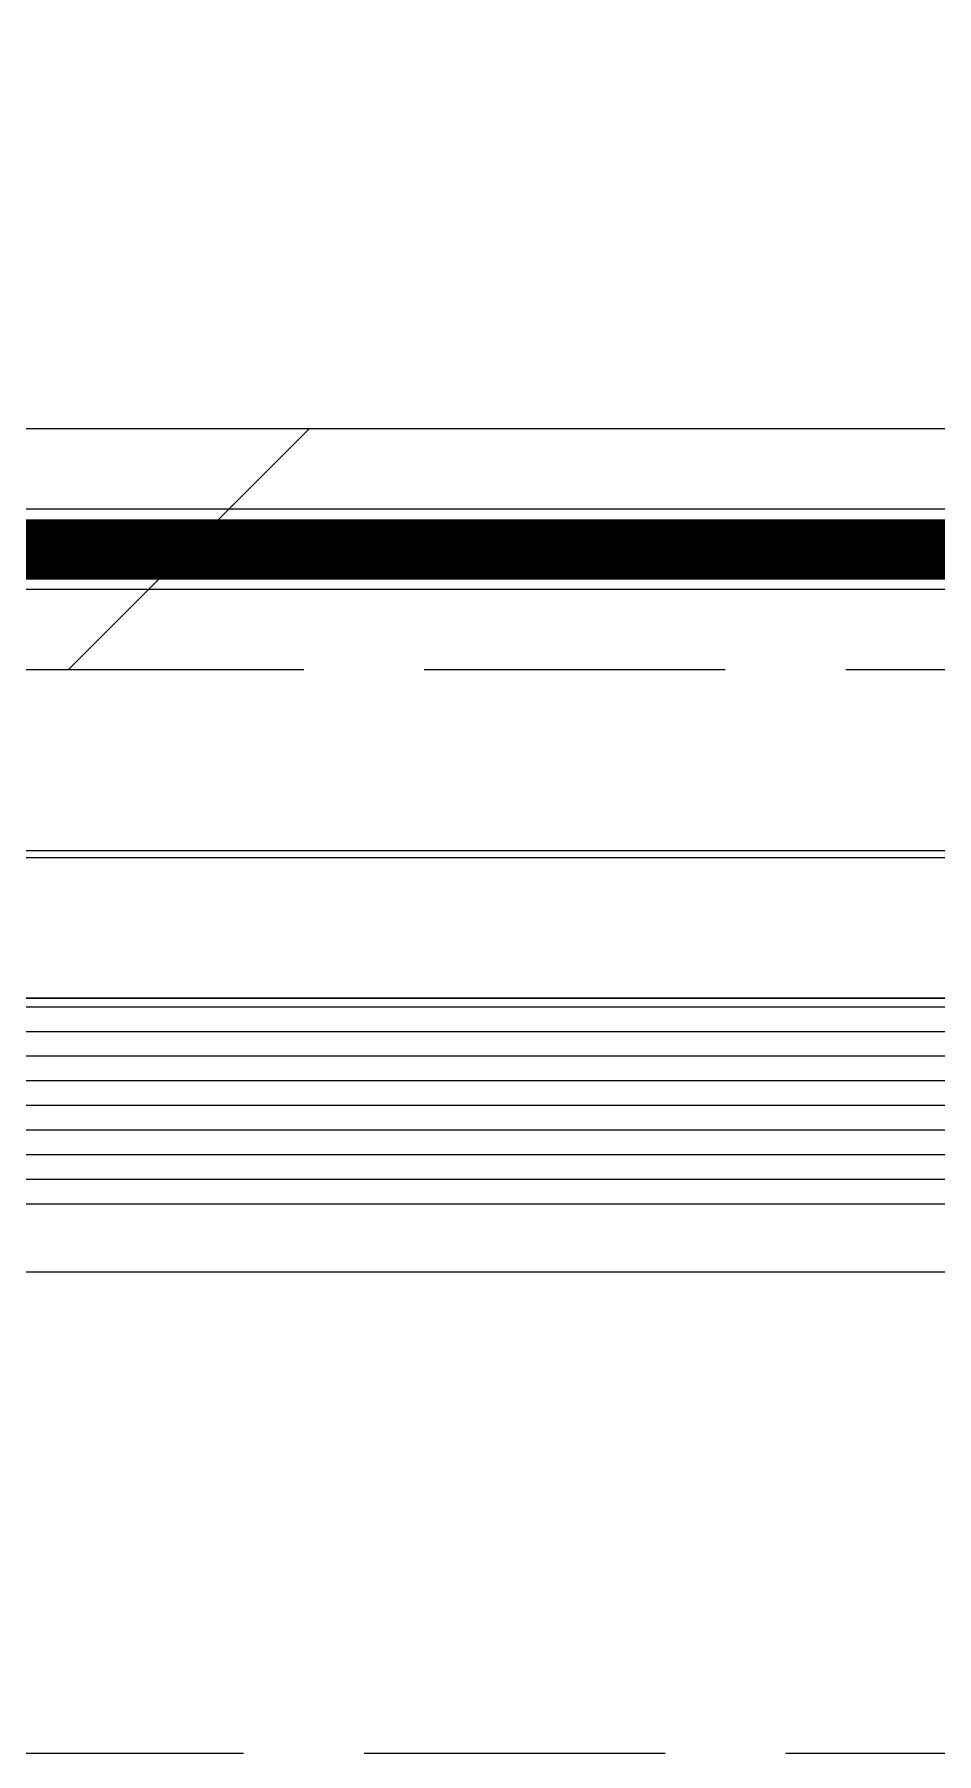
# Model space of a CAD drawing. Extents: x 5031545 to 5313844, y -886381 to -283477.
# Drawn here: x 5167422 to 5168172, y -856181 to -854753 of the extents above; entities that cross this region are included whole.
import ezdxf

# ---------------------------------------------------------------- set-up
doc = ezdxf.new("R2010")
doc.units = 0
doc.header["$LTSCALE"] = 1000
doc.header["$MEASUREMENT"] = 0
doc.linetypes.add('CENTER2', pattern=[1.125, 0.75, -0.125, 0.125, -0.125])
doc.linetypes.add('DASH', pattern=[0.35, 0.25, -0.1])
doc.layers.get('0').update_dxf_attribs({"linetype": 'CONTINUOUS'})
for name, color, linetype in [('SHTLN', 4, 'CONTINUOUS'), ('WIRE-接地', 2, 'CONTINUOUS'), ('卫生间', 6, 'CONTINUOUS'), ('看线', 185, 'CONTINUOUS')]:
    doc.layers.add(name, color=color, linetype=linetype)
for name, color, linetype, lineweight in [('平面-栏杆', 56, 'CONTINUOUS', 15), ('平面-看线', 252, 'CONTINUOUS', 15), ('平面-空调预留孔', 252, 'CONTINUOUS', 15)]:
    doc.layers.add(name, color=color, linetype=linetype, lineweight=lineweight)

# ---------------------------------------------------------------- blocks, each defined once
blk = doc.blocks.new('gdgdgdrgdfsfs')
at = {"layer": '平面-空调预留孔', "color": 252}
for p, q in [((703030, 763961.6), (701455, 763961.6)), ((703023.9, 763845.2), (701461.2, 763845.2)), ((703023.9, 763844.9), (701461.2, 763844.9)), ((703023.9, 763837.8), (701461.2, 763837.8)), ((703026.2, 763817.3), (701458.9, 763817.3)), ((703026.2, 763796.9), (701458.9, 763796.9)), ((703026.2, 763776.4), (701458.9, 763776.4)), ((703026.2, 763756), (701458.9, 763756)), ((703026.2, 763735.5), (701458.9, 763735.5)), ((703026.2, 763715), (701458.9, 763715)), ((703026.2, 763694.6), (701458.9, 763694.6)), ((703026.2, 763674.1), (701458.9, 763674.1))]:
    blk.add_line(p, q, dxfattribs=at)
blk = doc.blocks.new('BFBTCSD')
at = {"layer": '卫生间', "color": 252, "linetype": 'DASH'}
blk.add_lwpolyline([(706816.6, 673857.2), (705216.6, 673857.2), (705216.6, 672657.2), (684016.6, 672657.2), (684016.6, 673857.2), (681416.6, 673857.2), (681416.6, 683557.2), (683216.6, 683557.2), (683216.6, 684557.2), (689716.6, 684557.2), (689716.6, 689157.2), (698116.6, 689157.2), (698116.6, 684657.2), (697816.6, 684657.2), (697816.6, 683557.2), (699116.6, 683557.2), (699116.6, 684557.2), (706016.6, 684557.2), (706016.6, 683557.2), (706816.6, 683557.2)], dxfattribs=at)
blk = doc.blocks.new('$TelecSys$00000008')
blk.add_line((0.4, 0.4), (-0.4, -0.4))

msp = doc.modelspace()

# ---------------------------------------------------------------- linework, layer by layer
at = {"layer": 'WIRE-接地', "color": 2, "linetype": 'CENTER2', "const_width": 50}
msp.add_lwpolyline([(5176602.7, -854589.1), (5175103.1, -854589.1), (5175103.1, -855180.3), (5170399.3, -855180.3), (5170399.3, -854579.2), (5168899.2, -854579.2), (5168899.2, -855181), (5163951.5, -855181), (5163951.5, -853384.2), (5163198.9, -853384.2), (5163198.9, -853982.5), (5160549.5, -853982.5), (5160549.5, -846298.9), (5160554.6, -846298.8)], dxfattribs=at)
at = {"layer": '平面-栏杆', "color": 252}
for points in [[(5168696.1, -855147.5), (5164196.1, -855147.5)], [(5168696.1, -855214.1), (5164196.1, -855214.1)]]:
    msp.add_lwpolyline(points, dxfattribs=at)
at = {"layer": '平面-看线', "color": 252}
msp.add_lwpolyline([(5168696.1, -855080.8), (5164196.1, -855080.8)], dxfattribs=at)
at = {"layer": '平面-看线', "color": 252, "linetype": 'DASH'}
msp.add_lwpolyline([(5168696.1, -855280.8), (5164196.1, -855280.8)], dxfattribs=at)
at = {"layer": '看线', "color": 252, "ltscale": 0.5}
for points in [[(5164246.1, -855430.8), (5168696.1, -855430.8)], [(5166696.1, -855430.8), (5166696.1, -855780.8), (5168696.1, -855780.8), (5168696.1, -855430.8)]]:
    msp.add_lwpolyline(points, dxfattribs=at)

# ---------------------------------------------------------------- block references
msp.add_blockref('BFBTCSD', (4478129.5, -1528838))
at = {"layer": 'SHTLN', "color": 6, "xscale": 250, "yscale": 250, "zscale": 250, "rotation": 180}
msp.add_blockref('$TelecSys$00000008', (5167550.4, -855181), dxfattribs=at)
at = {"layer": '平面-空调预留孔', "color": 252, "xscale": -1}
msp.add_blockref('gdgdgdrgdfsfs', (5869938.6, -1619398.4), dxfattribs=at)

doc.saveas('drawing.dxf')
